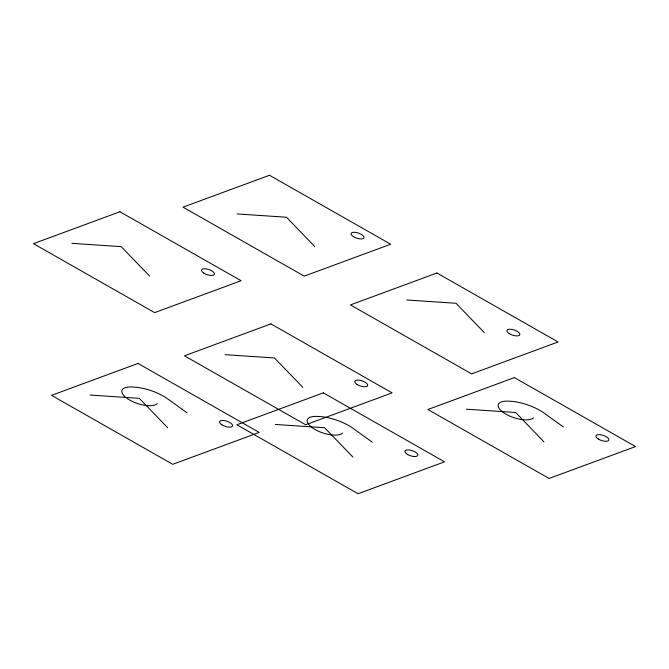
<?xml version="1.0" encoding="UTF-8"?>
<svg xmlns="http://www.w3.org/2000/svg" width="669" height="669" viewBox="0 0 669 669"><rect width="100%" height="100%" fill="white"/><g stroke="black" fill="none" stroke-linecap="round" stroke-linejoin="round"><path stroke-width="1" d="M237.186 213.946L286.474 217.233L314.781 246.577M71.926 243.349L121.214 246.644L149.522 275.988M406.727 299.988L456.007 303.274L484.323 332.618M225.177 354.679L274.466 357.965L302.781 387.318M466.368 409.202L515.657 412.489L543.964 441.833M90.014 395.045L139.303 398.331L167.618 427.675M275.344 424.464L324.632 427.75L352.948 457.094M563.39 426.964L544.073 413.074A30.682 12.234 18.4 0 0 505.354 401.191A19 7.576 18.4 0 0 505.68 414.002A19 7.576 18.4 0 0 533.544 417.816M372.374 442.234L353.056 428.336A30.682 12.234 18.4 0 0 314.33 416.453A19 7.576 18.4 0 0 314.664 429.264A19 7.576 18.4 0 0 342.528 433.077M187.044 412.806L167.727 398.916A30.682 12.234 18.4 0 0 129.008 387.033A19 7.576 18.4 0 0 129.334 399.845A19 7.576 18.4 0 0 157.198 403.658M119.918 211.755L33.45 243.658L154.639 312.624L241.116 280.721L119.918 211.755M269.498 175.261L183.022 207.164L304.219 276.138L390.688 244.235L269.498 175.261M138.006 363.443L51.538 395.346L172.736 464.311L259.204 432.408L138.006 363.443M270.928 323.905L184.452 355.808L305.649 424.782L392.118 392.879L270.928 323.905M436.907 273.011L350.439 304.913L471.628 373.879L558.097 341.976L436.907 273.011M323.336 392.862L236.868 424.765L358.066 493.739L444.534 461.836L323.336 392.862M514.361 377.6L427.884 409.503L549.082 478.469L635.55 446.566L514.361 377.6M203.836 273.153A6.79 2.709 18.4 0 0 214.381 274.34A6.79 2.709 18.4 0 0 205.692 268.829A6.79 2.709 18.4 0 0 203.836 273.153M357.087 384.483A6.79 2.709 18.4 0 0 367.632 385.662A6.79 2.709 18.4 0 0 358.952 380.159A6.79 2.709 18.4 0 0 357.087 384.483M221.924 424.84A6.79 2.709 18.4 0 0 232.469 426.028A6.79 2.709 18.4 0 0 223.789 420.517A6.79 2.709 18.4 0 0 221.924 424.84M509.234 333.614A6.79 2.709 18.4 0 0 519.788 334.801A6.79 2.709 18.4 0 0 511.099 329.29A6.79 2.709 18.4 0 0 509.234 333.614M353.408 236.667A6.79 2.709 18.4 0 0 363.961 237.846A6.79 2.709 18.4 0 0 355.272 232.344A6.79 2.709 18.4 0 0 353.408 236.667M598.27 438.998A6.79 2.709 18.4 0 0 608.823 440.185A6.79 2.709 18.4 0 0 600.135 434.674A6.79 2.709 18.4 0 0 598.27 438.998M407.254 454.268A6.79 2.709 18.4 0 0 417.799 455.447A6.79 2.709 18.4 0 0 409.119 449.944A6.79 2.709 18.4 0 0 407.254 454.268"/></g></svg>
